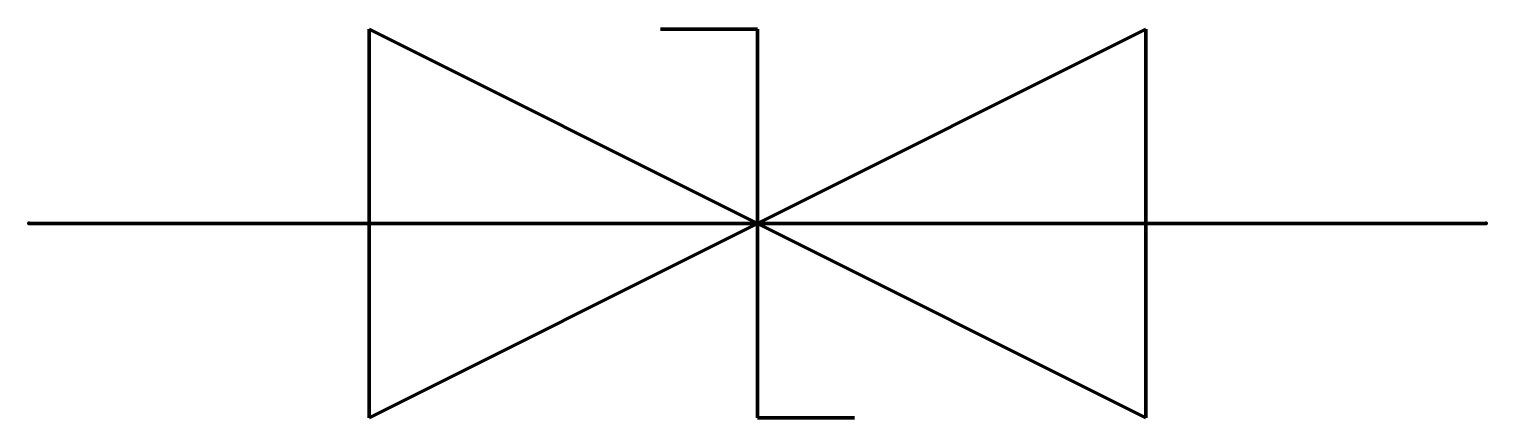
# Model space of a CAD drawing. Header units: millimetres. Extents: x 0 to 15, y -2 to 2.
import ezdxf

# ---------------------------------------------------------------- set-up
doc = ezdxf.new("R2010")
doc.units = ezdxf.units.MM
doc.layers.get('0').update_dxf_attribs({"linetype": 'CONTINUOUS', "lineweight": 0})

msp = doc.modelspace()

# ---------------------------------------------------------------- linework, layer by layer
at = {"color": 7, "linetype": 'CONTINUOUS', "lineweight": 70}
for p, q in [((3.5, -2), (3.5, 2)), ((3.5, 2), (11.5, -2)), ((11.5, 2), (3.5, -2)), ((7.5, 2), (6.5, 2)), ((7.5, -2), (7.5, 2)), ((11.5, -2), (11.5, 2)), ((0, 0), (15, 0)), ((8.5, -2), (7.5, -2))]:
    msp.add_line(p, q, dxfattribs=at)
for p in [(0, 0), (15, 0)]:
    msp.add_point(p, dxfattribs=at)

doc.saveas('drawing.dxf')
